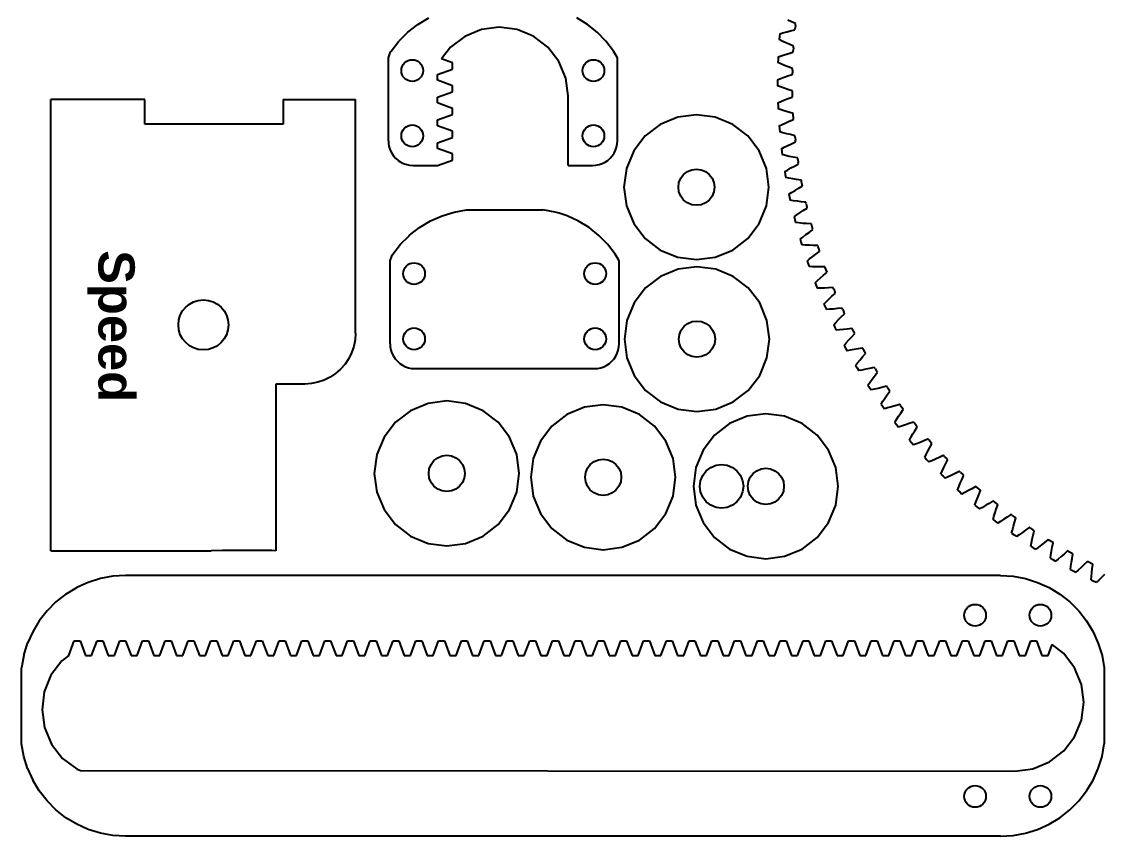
# Model space of a CAD drawing. Header units: millimetres. Extents: x 5 to 262, y 3 to 260.
# Drawn here: x 5.7 to 155, y 2.6 to 115 of the extents above; entities that cross this region are included whole.
import ezdxf

# ---------------------------------------------------------------- set-up
doc = ezdxf.new("R2010")
doc.units = ezdxf.units.MM
doc.linetypes.add('DOTX2', pattern=[12.7, 0.1, -12.6])
doc.layers.get('0').update_dxf_attribs({"lineweight": 25, "true_color": 0xffffff})
doc.layers.add('Engraved', color=3, linetype='Continuous', lineweight=25, true_color=0x00ff00)
doc.layers.add('Interior', color=1, linetype='Continuous', lineweight=25, true_color=0xff0000)
doc.styles.add('textstyle3', font='')
doc.styles.get('textstyle3').set_extended_font_data('Arial', bold=True)

msp = doc.modelspace()

# ---------------------------------------------------------------- linework, layer by layer
for p, q in [((60.32, 114.64), (61.82, 115.54)), ((83.7, 114.62), (82.23, 115.52)), ((111.84, 115), (111.37, 115.24)), ((112.41, 114.74), (111.84, 115)), ((58.94, 113.56), (57.7, 112.33)), ((58.94, 113.56), (60.32, 114.64)), ((69.09, 113.93), (66.8, 112.98)), ((71.55, 114.26), (69.09, 113.93)), ((74.01, 113.93), (71.55, 114.26)), ((75.89, 113.15), (74.01, 113.93)), ((85.05, 113.55), (83.7, 114.62)), ((86.25, 112.32), (85.05, 113.55)), ((110.66, 113.48), (111.2, 113.63)), ((111.2, 113.63), (111.71, 113.76)), ((111.71, 113.76), (112.3, 113.89)), ((112.3, 113.89), (112.34, 113.91)), ((112.34, 113.91), (112.37, 114.12)), ((112.41, 114.51), (112.37, 114.12)), ((112.43, 114.71), (112.41, 114.74)), ((112.41, 114.51), (112.43, 114.71)), ((56.62, 110.96), (57.7, 112.33)), ((66.8, 112.98), (64.84, 111.48)), ((76.3, 112.98), (75.89, 113.15)), ((78.27, 111.48), (76.3, 112.98)), ((87.3, 110.95), (86.25, 112.32)), ((110.2, 112.95), (110.16, 112.54)), ((110.57, 112.34), (110.16, 112.54)), ((110.23, 113.35), (110.2, 112.95)), ((110.23, 113.35), (110.66, 113.48)), ((111.07, 112.11), (110.57, 112.34)), ((111.55, 111.89), (111.07, 112.11)), ((56.25, 110.02), (56.55, 110.84)), ((56.55, 110.84), (56.62, 110.96)), ((64.84, 111.48), (63.6, 109.87)), ((79.78, 109.51), (78.27, 111.48)), ((87.85, 110.02), (87.3, 110.95)), ((110.97, 110.49), (111.47, 110.64)), ((111.47, 110.64), (112.06, 110.8)), ((112.14, 111.65), (111.55, 111.89)), ((112.06, 110.8), (112.1, 110.82)), ((112.1, 110.82), (112.11, 111.04)), ((112.14, 111.42), (112.11, 111.04)), ((112.15, 111.63), (112.14, 111.65)), ((112.14, 111.42), (112.15, 111.63)), ((56.25, 98.87), (56.25, 110.02)), ((65.1, 109.32), (63.6, 109.87)), ((65.1, 108.48), (65.1, 109.32)), ((80.73, 107.22), (79.78, 109.51)), ((87.85, 98.59), (87.85, 110.02)), ((110, 109.77), (109.98, 109.36)), ((110.39, 109.18), (109.98, 109.36)), ((110.02, 110.18), (110, 109.77)), ((110.02, 110.18), (110.44, 110.32)), ((110.9, 108.97), (110.39, 109.18)), ((110.44, 110.32), (110.97, 110.49)), ((63.05, 107.73), (65.1, 108.48)), ((63.05, 106.93), (63.05, 107.73)), ((111.4, 108.78), (110.9, 108.97)), ((111.37, 107.52), (111.95, 107.71)), ((111.99, 108.55), (111.4, 108.78)), ((111.95, 107.71), (111.98, 107.73)), ((111.98, 107.73), (111.99, 107.94)), ((112.01, 108.53), (111.99, 108.55)), ((112, 108.33), (111.99, 107.94)), ((112, 108.33), (112.01, 108.53)), ((65.1, 106.18), (63.05, 106.93)), ((65.1, 105.34), (65.1, 106.18)), ((81.05, 104.76), (80.73, 107.22)), ((109.93, 107), (110.35, 107.16)), ((109.93, 107), (109.93, 106.59)), ((109.93, 106.59), (109.93, 106.18)), ((110.35, 106.02), (109.93, 106.18)), ((110.35, 107.16), (110.87, 107.35)), ((110.87, 107.35), (111.37, 107.52)), ((63.05, 104.59), (65.1, 105.34)), ((63.05, 103.79), (63.05, 104.59)), ((81.04, 95.17), (81.05, 104.76)), ((110.87, 105.82), (110.35, 106.02)), ((111.37, 105.65), (110.87, 105.82)), ((111.97, 105.46), (111.37, 105.65)), ((111.4, 104.4), (111.97, 104.61)), ((111.99, 105.44), (111.97, 105.46)), ((111.97, 104.61), (112, 104.63)), ((111.99, 105.23), (111.99, 105.44)), ((112, 104.84), (111.99, 105.23)), ((112, 104.63), (112, 104.84)), ((22.66, 104.25), (9.71, 104.25)), ((9.71, 42.01), (9.71, 104.25)), ((22.66, 100.89), (22.66, 104.25)), ((41.76, 104.25), (41.76, 100.89)), ((41.76, 104.25), (51.71, 104.25)), ((51.71, 72.01), (51.71, 104.25)), ((63.28, 103.7), (63.05, 103.79)), ((65.1, 103.04), (63.28, 103.7)), ((109.98, 103.81), (110.39, 103.99)), ((109.98, 103.81), (110, 103.4)), ((110, 103.4), (110.02, 102.99)), ((110.39, 103.99), (110.9, 104.21)), ((110.9, 104.21), (111.4, 104.4)), ((63.05, 101.45), (65.1, 102.2)), ((65.1, 102.2), (65.1, 103.04)), ((96.16, 101.82), (93.75, 100.83)), ((98.75, 102.17), (96.16, 101.82)), ((101.34, 101.82), (98.75, 102.17)), ((103.75, 100.83), (101.34, 101.82)), ((110.44, 102.85), (110.02, 102.99)), ((110.97, 102.68), (110.44, 102.85)), ((111.47, 102.53), (110.97, 102.68)), ((112.08, 102.36), (111.47, 102.53)), ((112.1, 102.34), (112.08, 102.36)), ((112.11, 102.14), (112.1, 102.34)), ((112.14, 101.75), (112.11, 102.14)), ((112.15, 101.53), (112.14, 101.75)), ((41.76, 100.89), (22.66, 100.89)), ((63.05, 100.64), (63.05, 101.45)), ((65.1, 99.9), (63.05, 100.64)), ((93.75, 100.83), (91.68, 99.24)), ((105.82, 99.24), (103.75, 100.83)), ((110.16, 100.63), (110.57, 100.83)), ((110.16, 100.63), (110.2, 100.23)), ((110.2, 100.23), (110.23, 99.82)), ((110.57, 100.83), (111.07, 101.07)), ((111.07, 101.07), (111.55, 101.28)), ((111.55, 101.28), (112.12, 101.51)), ((112.12, 101.51), (112.15, 101.53)), ((56.25, 98.59), (56.25, 98.87)), ((56.25, 98.59), (56.28, 98.14)), ((63.05, 98.31), (65.1, 99.05)), ((65.1, 99.05), (65.1, 99.9)), ((87.82, 98.14), (87.85, 98.59)), ((91.68, 99.24), (90.09, 97.17)), ((107.41, 97.17), (105.82, 99.24)), ((110.66, 99.69), (110.23, 99.82)), ((111.2, 99.55), (110.66, 99.69)), ((111.71, 99.42), (111.2, 99.55)), ((112.33, 99.27), (111.71, 99.42)), ((112.34, 99.25), (112.33, 99.27)), ((112.37, 99.05), (112.34, 99.25)), ((112.37, 99.05), (112.41, 98.66)), ((112.43, 98.45), (112.41, 98.66)), ((56.28, 98.14), (56.37, 97.7)), ((56.37, 97.7), (56.51, 97.28)), ((56.51, 97.28), (56.71, 96.88)), ((63.05, 97.5), (63.05, 98.31)), ((65.1, 96.76), (63.05, 97.5)), ((87.39, 96.88), (87.59, 97.28)), ((87.59, 97.28), (87.73, 97.7)), ((87.73, 97.7), (87.82, 98.14)), ((90.09, 97.17), (89.09, 94.75)), ((108.41, 94.75), (107.41, 97.17)), ((110.48, 97.47), (110.87, 97.68)), ((110.48, 97.47), (110.53, 97.06)), ((110.87, 97.68), (111.37, 97.94)), ((111.37, 97.94), (111.84, 98.17)), ((111.84, 98.17), (112.39, 98.42)), ((112.39, 98.42), (112.43, 98.45)), ((56.71, 96.88), (56.96, 96.5)), ((56.96, 96.5), (57.25, 96.17)), ((57.25, 96.17), (57.59, 95.87)), ((57.59, 95.87), (57.96, 95.63)), ((57.96, 95.63), (58.36, 95.43)), ((63.05, 95.17), (65.1, 95.91)), ((65.1, 95.91), (65.1, 96.76)), ((85.74, 95.43), (86.14, 95.63)), ((86.14, 95.63), (86.51, 95.87)), ((86.51, 95.87), (86.85, 96.17)), ((86.85, 96.17), (87.14, 96.5)), ((87.14, 96.5), (87.39, 96.88)), ((110.53, 97.06), (110.58, 96.66)), ((111.02, 96.55), (110.58, 96.66)), ((111.56, 96.42), (111.02, 96.55)), ((112.07, 96.31), (111.56, 96.42)), ((112.7, 96.2), (112.07, 96.31)), ((112.72, 96.18), (112.7, 96.2)), ((112.75, 95.97), (112.72, 96.18)), ((112.75, 95.97), (112.8, 95.59)), ((112.83, 95.38), (112.8, 95.59)), ((58.36, 95.43), (58.78, 95.28)), ((58.78, 95.28), (59.22, 95.2)), ((59.22, 95.2), (59.67, 95.17)), ((59.67, 95.17), (63.05, 95.17)), ((81.04, 95.17), (84.43, 95.17)), ((84.43, 95.17), (84.88, 95.2)), ((84.88, 95.2), (85.32, 95.28)), ((85.32, 95.28), (85.74, 95.43)), ((89.09, 94.75), (88.75, 92.17)), ((108.75, 92.17), (108.41, 94.75)), ((110.93, 94.32), (111.31, 94.54)), ((110.93, 94.32), (110.99, 93.91)), ((111.31, 94.54), (111.79, 94.82)), ((111.79, 94.82), (112.26, 95.07)), ((112.26, 95.07), (112.8, 95.35)), ((112.8, 95.35), (112.83, 95.38)), ((110.99, 93.91), (111.06, 93.51)), ((111.5, 93.42), (111.06, 93.51)), ((112.05, 93.32), (111.5, 93.42)), ((112.57, 93.23), (112.05, 93.32)), ((113.2, 93.14), (112.57, 93.23)), ((113.22, 93.12), (113.2, 93.14)), ((113.25, 92.92), (113.22, 93.12)), ((113.33, 92.54), (113.25, 92.92)), ((88.75, 92.17), (89.09, 89.58)), ((108.41, 89.58), (108.75, 92.17)), ((111.51, 91.19), (111.88, 91.43)), ((111.51, 91.19), (111.59, 90.79)), ((111.88, 91.43), (112.35, 91.73)), ((112.35, 91.73), (112.8, 92)), ((112.8, 92), (113.33, 92.3)), ((113.36, 92.33), (113.33, 92.54)), ((113.33, 92.3), (113.36, 92.33)), ((111.59, 90.79), (111.68, 90.38)), ((112.12, 90.31), (111.68, 90.38)), ((112.67, 90.23), (112.12, 90.31)), ((113.19, 90.17), (112.67, 90.23)), ((113.82, 90.1), (113.19, 90.17)), ((113.84, 90.09), (113.82, 90.1)), ((113.89, 89.89), (113.84, 90.09)), ((113.89, 89.89), (113.98, 89.51)), ((62.05, 87.51), (63.65, 88.23)), ((63.65, 88.23), (65.32, 88.74)), ((65.32, 88.74), (67.04, 89.05)), ((67.04, 89.05), (77.54, 89.05)), ((79.26, 88.74), (77.54, 89.05)), ((79.79, 88.57), (79.26, 88.74)), ((80.91, 88.22), (79.79, 88.57)), ((82.47, 87.5), (80.91, 88.22)), ((89.09, 89.58), (90.09, 87.17)), ((107.41, 87.17), (108.41, 89.58)), ((112.22, 88.08), (112.58, 88.34)), ((112.58, 88.34), (113.04, 88.66)), ((113.04, 88.66), (113.48, 88.95)), ((113.48, 88.95), (114, 89.27)), ((114.02, 89.3), (113.98, 89.51)), ((114, 89.27), (114.02, 89.3)), ((60.55, 86.62), (62.05, 87.51)), ((83.94, 86.6), (82.47, 87.5)), ((90.09, 87.17), (91.68, 85.09)), ((105.82, 85.09), (107.41, 87.17)), ((112.22, 88.08), (112.32, 87.69)), ((112.32, 87.69), (112.42, 87.29)), ((112.86, 87.24), (112.42, 87.29)), ((113.42, 87.18), (112.86, 87.24)), ((113.94, 87.14), (113.42, 87.18)), ((114.58, 87.1), (113.94, 87.14)), ((114.6, 87.08), (114.58, 87.1)), ((114.65, 86.89), (114.6, 87.08)), ((114.76, 86.51), (114.65, 86.89)), ((57.94, 84.31), (59.11, 85.47)), ((59.11, 85.47), (59.18, 85.54)), ((59.18, 85.54), (60.55, 86.62)), ((85.28, 85.52), (83.94, 86.6)), ((86.49, 84.29), (85.28, 85.52)), ((113.06, 85.01), (113.41, 85.29)), ((113.41, 85.29), (113.85, 85.62)), ((113.85, 85.62), (114.28, 85.93)), ((114.28, 85.93), (114.78, 86.28)), ((114.81, 86.31), (114.76, 86.51)), ((114.78, 86.28), (114.81, 86.31)), ((56.86, 82.94), (57.94, 84.31)), ((87.54, 82.93), (86.49, 84.29)), ((91.68, 85.09), (93.75, 83.5)), ((103.75, 83.5), (105.82, 85.09)), ((113.06, 85.01), (113.17, 84.62)), ((113.17, 84.62), (113.29, 84.23)), ((113.74, 84.19), (113.29, 84.23)), ((114.29, 84.16), (113.74, 84.19)), ((114.82, 84.14), (114.29, 84.16)), ((115.46, 84.13), (114.82, 84.14)), ((115.48, 84.11), (115.46, 84.13)), ((115.54, 83.92), (115.48, 84.11)), ((115.66, 83.55), (115.54, 83.92)), ((56.49, 82), (56.78, 82.81)), ((56.78, 82.81), (56.86, 82.94)), ((88.09, 82), (87.54, 82.93)), ((93.75, 83.5), (96.16, 82.51)), ((96.16, 82.51), (98.75, 82.17)), ((98.75, 82.17), (101.34, 82.51)), ((101.34, 82.51), (103.75, 83.5)), ((114.02, 81.98), (114.36, 82.27)), ((114.36, 82.27), (114.79, 82.62)), ((114.79, 82.62), (115.21, 82.95)), ((115.21, 82.95), (115.7, 83.31)), ((115.72, 83.34), (115.66, 83.55)), ((115.7, 83.31), (115.72, 83.34)), ((56.49, 70.84), (56.49, 82)), ((88.09, 70.56), (88.09, 82)), ((96.22, 80.86), (93.81, 79.86)), ((98.81, 81.2), (96.22, 80.86)), ((101.4, 80.86), (98.81, 81.2)), ((103.81, 79.86), (101.4, 80.86)), ((114.02, 81.98), (114.16, 81.59)), ((114.16, 81.59), (114.29, 81.21)), ((114.74, 81.19), (114.29, 81.21)), ((115.3, 81.18), (114.74, 81.19)), ((115.82, 81.18), (115.3, 81.18)), ((116.46, 81.2), (115.82, 81.18)), ((116.76, 80.43), (116.46, 81.2)), ((93.81, 79.86), (91.74, 78.28)), ((105.88, 78.28), (103.81, 79.86)), ((115.12, 78.99), (115.45, 79.29)), ((115.45, 79.29), (115.86, 79.66)), ((115.86, 79.66), (116.26, 80.01)), ((116.26, 80.01), (116.73, 80.39)), ((116.73, 80.39), (116.76, 80.43)), ((91.74, 78.28), (90.15, 76.2)), ((107.47, 76.2), (105.88, 78.28)), ((115.12, 78.99), (115.27, 78.61)), ((115.27, 78.61), (115.42, 78.23)), ((115.87, 78.23), (115.42, 78.23)), ((116.42, 78.25), (115.87, 78.23)), ((116.95, 78.27), (116.42, 78.25)), ((117.58, 78.31), (116.95, 78.27)), ((117.61, 78.3), (117.58, 78.31)), ((117.68, 78.11), (117.61, 78.3)), ((117.68, 78.11), (117.83, 77.75)), ((117.91, 77.55), (117.83, 77.75)), ((90.15, 76.2), (89.15, 73.79)), ((108.47, 73.79), (107.47, 76.2)), ((116.34, 76.05), (116.65, 76.37)), ((116.65, 76.37), (117.05, 76.75)), ((117.05, 76.75), (117.44, 77.11)), ((117.44, 77.11), (117.89, 77.52)), ((117.89, 77.52), (117.91, 77.55)), ((116.34, 76.05), (116.5, 75.67)), ((116.5, 75.67), (116.67, 75.3)), ((117.11, 75.32), (116.67, 75.3)), ((117.67, 75.36), (117.11, 75.32)), ((118.19, 75.41), (117.67, 75.36)), ((118.83, 75.47), (118.19, 75.41)), ((118.73, 74.27), (119.17, 74.7)), ((118.85, 75.46), (118.83, 75.47)), ((118.94, 75.27), (118.85, 75.46)), ((118.94, 75.27), (119.1, 74.93)), ((119.19, 74.73), (119.1, 74.93)), ((119.17, 74.7), (119.19, 74.73)), ((89.15, 73.79), (88.81, 71.2)), ((108.81, 71.2), (108.47, 73.79)), ((117.68, 73.16), (117.98, 73.49)), ((117.98, 73.49), (118.36, 73.9)), ((118.36, 73.9), (118.73, 74.27)), ((51.71, 72.01), (51.65, 71.1)), ((117.68, 73.16), (117.86, 72.79)), ((117.86, 72.79), (118.04, 72.43)), ((118.48, 72.47), (118.04, 72.43)), ((119.04, 72.53), (118.48, 72.47)), ((119.56, 72.6), (119.04, 72.53)), ((120.19, 72.69), (119.56, 72.6)), ((120.14, 71.48), (120.56, 71.93)), ((120.21, 72.68), (120.19, 72.69)), ((120.31, 72.5), (120.21, 72.68)), ((120.49, 72.15), (120.31, 72.5)), ((120.58, 71.96), (120.49, 72.15)), ((120.56, 71.93), (120.58, 71.96)), ((51.48, 70.2), (51.18, 69.33)), ((51.65, 71.1), (51.48, 70.2)), ((56.49, 70.56), (56.49, 70.84)), ((56.49, 70.56), (56.52, 70.12)), ((88.06, 70.12), (88.09, 70.56)), ((88.81, 71.2), (89.15, 68.62)), ((108.47, 68.62), (108.81, 71.2)), ((119.13, 70.33), (119.42, 70.67)), ((119.13, 70.33), (119.33, 69.97)), ((119.42, 70.67), (119.79, 71.09)), ((119.79, 71.09), (120.14, 71.48)), ((51.18, 69.33), (50.78, 68.51)), ((56.52, 70.12), (56.6, 69.68)), ((56.6, 69.68), (56.75, 69.25)), ((56.75, 69.25), (56.95, 68.85)), ((56.95, 68.85), (57.19, 68.48)), ((87.38, 68.48), (87.63, 68.85)), ((87.63, 68.85), (87.83, 69.25)), ((87.83, 69.25), (87.97, 69.68)), ((87.97, 69.68), (88.06, 70.12)), ((119.33, 69.97), (119.53, 69.61)), ((119.97, 69.67), (119.53, 69.61)), ((120.52, 69.76), (119.97, 69.67)), ((121.04, 69.85), (120.52, 69.76)), ((121.66, 69.97), (121.04, 69.85)), ((121.33, 68.36), (121.67, 68.76)), ((121.69, 69.96), (121.66, 69.97)), ((121.67, 68.76), (122.07, 69.22)), ((121.79, 69.78), (121.69, 69.96)), ((121.98, 69.44), (121.79, 69.78)), ((122.09, 69.26), (121.98, 69.44)), ((122.07, 69.22), (122.09, 69.26)), ((50.27, 67.75), (49.66, 67.06)), ((50.78, 68.51), (50.27, 67.75)), ((57.19, 68.48), (57.49, 68.15)), ((57.49, 68.15), (57.83, 67.85)), ((57.83, 67.85), (58.2, 67.6)), ((58.2, 67.6), (58.6, 67.4)), ((58.6, 67.4), (59.02, 67.26)), ((59.02, 67.26), (59.46, 67.17)), ((85.11, 67.17), (85.55, 67.26)), ((85.55, 67.26), (85.98, 67.4)), ((85.98, 67.4), (86.38, 67.6)), ((86.38, 67.6), (86.75, 67.85)), ((86.75, 67.85), (87.08, 68.15)), ((87.08, 68.15), (87.38, 68.48)), ((89.15, 68.62), (90.15, 66.2)), ((107.47, 66.2), (108.47, 68.62)), ((120.71, 67.57), (120.98, 67.92)), ((120.71, 67.57), (120.92, 67.22)), ((120.92, 67.22), (121.14, 66.87)), ((120.98, 67.92), (121.33, 68.36)), ((123.25, 67.31), (122.64, 67.16)), ((123.28, 67.3), (123.25, 67.31)), ((123.39, 67.13), (123.28, 67.3)), ((48.21, 65.95), (47.39, 65.55)), ((48.98, 66.46), (48.21, 65.95)), ((49.66, 67.06), (48.98, 66.46)), ((59.46, 67.17), (59.91, 67.14)), ((59.91, 67.14), (84.67, 67.14)), ((84.67, 67.14), (85.11, 67.17)), ((90.15, 66.2), (91.74, 64.13)), ((105.88, 64.13), (107.47, 66.2)), ((121.58, 66.94), (121.14, 66.87)), ((122.12, 67.05), (121.58, 66.94)), ((122.64, 67.16), (122.12, 67.05)), ((122.99, 65.68), (123.31, 66.1)), ((123.31, 66.1), (123.69, 66.58)), ((123.39, 67.13), (123.6, 66.8)), ((123.71, 66.62), (123.6, 66.8)), ((123.69, 66.58), (123.71, 66.62)), ((44.71, 65.01), (40.71, 65.01)), ((40.71, 65.01), (40.71, 51.04)), ((45.63, 65.07), (44.71, 65.01)), ((46.53, 65.25), (45.63, 65.07)), ((47.39, 65.55), (46.53, 65.25)), ((122.4, 64.87), (122.66, 65.24)), ((122.4, 64.87), (122.63, 64.53)), ((122.63, 64.53), (122.86, 64.19)), ((122.66, 65.24), (122.99, 65.68)), ((123.29, 64.28), (122.86, 64.19)), ((123.83, 64.41), (123.29, 64.28)), ((124.34, 64.55), (123.83, 64.41)), ((124.95, 64.72), (124.34, 64.55)), ((124.98, 64.71), (124.95, 64.72)), ((125.1, 64.54), (124.98, 64.71)), ((125.1, 64.54), (125.32, 64.22)), ((125.44, 64.04), (125.32, 64.22)), ((91.74, 64.13), (93.81, 62.54)), ((103.81, 62.54), (105.88, 64.13)), ((124.45, 62.62), (124.76, 63.08)), ((124.76, 63.08), (125.06, 63.52)), ((125.06, 63.52), (125.42, 64.01)), ((125.42, 64.01), (125.44, 64.04)), ((59.31, 61.33), (57.24, 59.74)), ((61.72, 62.33), (59.31, 61.33)), ((64.31, 62.67), (61.72, 62.33)), ((66.9, 62.33), (64.31, 62.67)), ((69.31, 61.33), (66.9, 62.33)), ((71.38, 59.74), (69.31, 61.33)), ((83.29, 61.8), (80.88, 60.8)), ((85.88, 62.14), (83.29, 61.8)), ((88.47, 61.8), (85.88, 62.14)), ((90.88, 60.8), (88.47, 61.8)), ((93.81, 62.54), (96.22, 61.54)), ((96.22, 61.54), (98.81, 61.2)), ((98.81, 61.2), (101.4, 61.54)), ((101.4, 61.54), (103.81, 62.54)), ((124.21, 62.25), (124.45, 62.62)), ((124.21, 62.25), (124.45, 61.91)), ((124.45, 61.91), (124.69, 61.58)), ((125.12, 61.7), (124.69, 61.58)), ((125.65, 61.85), (125.12, 61.7)), ((126.16, 62), (125.65, 61.85)), ((126.76, 62.2), (126.16, 62)), ((126.79, 62.19), (126.76, 62.2)), ((126.91, 62.03), (126.79, 62.19)), ((126.91, 62.03), (127.14, 61.72)), ((126.92, 61), (127.26, 61.51)), ((127.27, 61.55), (127.14, 61.72)), ((127.26, 61.51), (127.27, 61.55)), ((80.88, 60.8), (78.81, 59.21)), ((92.95, 59.21), (90.88, 60.8)), ((105.73, 60.55), (103.32, 59.55)), ((108.32, 60.89), (105.73, 60.55)), ((110.91, 60.55), (108.32, 60.89)), ((113.32, 59.55), (110.91, 60.55)), ((126.12, 59.7), (126.34, 60.09)), ((126.34, 60.09), (126.63, 60.56)), ((126.63, 60.56), (126.92, 61)), ((128.67, 59.76), (128.08, 59.54)), ((128.7, 59.76), (128.67, 59.76)), ((128.83, 59.6), (128.7, 59.76)), ((57.24, 59.74), (55.65, 57.67)), ((72.97, 57.67), (71.38, 59.74)), ((78.81, 59.21), (77.22, 57.14)), ((94.54, 57.14), (92.95, 59.21)), ((103.32, 59.55), (101.25, 57.96)), ((115.39, 57.96), (113.32, 59.55)), ((126.12, 59.7), (126.37, 59.38)), ((126.37, 59.38), (126.62, 59.06)), ((127.05, 59.19), (126.62, 59.06)), ((127.58, 59.37), (127.05, 59.19)), ((128.08, 59.54), (127.58, 59.37)), ((128.61, 58.12), (128.88, 58.57)), ((129.07, 59.3), (128.83, 59.6)), ((128.88, 58.57), (129.2, 59.09)), ((129.21, 59.13), (129.07, 59.3)), ((129.2, 59.09), (129.21, 59.13)), ((55.65, 57.67), (54.65, 55.26)), ((73.97, 55.26), (72.97, 57.67)), ((77.22, 57.14), (76.22, 54.72)), ((95.54, 54.72), (94.54, 57.14)), ((101.25, 57.96), (99.66, 55.89)), ((116.98, 55.89), (115.39, 57.96)), ((128.13, 57.24), (128.34, 57.63)), ((128.13, 57.24), (128.4, 56.93)), ((128.34, 57.63), (128.61, 58.12)), ((128.4, 56.93), (128.67, 56.62)), ((129.09, 56.77), (128.67, 56.62)), ((129.61, 56.96), (129.09, 56.77)), ((130.1, 57.16), (129.61, 56.96)), ((130.68, 57.41), (130.1, 57.16)), ((130.71, 57.4), (130.68, 57.41)), ((130.85, 57.25), (130.71, 57.4)), ((131.1, 56.96), (130.85, 57.25)), ((130.94, 56.23), (131.24, 56.76)), ((131.25, 56.8), (131.1, 56.96)), ((131.24, 56.76), (131.25, 56.8)), ((99.66, 55.89), (98.66, 53.48)), ((117.98, 53.48), (116.98, 55.89)), ((130.25, 54.86), (130.44, 55.26)), ((130.44, 55.26), (130.69, 55.76)), ((130.69, 55.76), (130.94, 56.23)), ((54.65, 55.26), (54.31, 52.67)), ((74.31, 52.67), (73.97, 55.26)), ((76.22, 54.72), (75.88, 52.14)), ((95.88, 52.14), (95.54, 54.72)), ((130.25, 54.86), (130.53, 54.56)), ((130.53, 54.56), (130.81, 54.26)), ((131.22, 54.43), (130.81, 54.26)), ((131.74, 54.65), (131.22, 54.43)), ((132.22, 54.86), (131.74, 54.65)), ((132.79, 55.14), (132.22, 54.86)), ((132.82, 55.13), (132.79, 55.14)), ((132.96, 54.98), (132.82, 55.13)), ((132.87, 53.49), (133.1, 53.97)), ((132.96, 54.98), (133.23, 54.71)), ((133.1, 53.97), (133.37, 54.51)), ((133.38, 54.55), (133.23, 54.71)), ((133.37, 54.51), (133.38, 54.55)), ((54.31, 52.67), (54.65, 50.08)), ((73.97, 50.08), (74.31, 52.67)), ((98.66, 53.48), (98.32, 50.89)), ((118.32, 50.89), (117.98, 53.48)), ((132.46, 52.57), (132.64, 52.98)), ((132.46, 52.57), (132.76, 52.29)), ((132.64, 52.98), (132.87, 53.49)), ((132.76, 52.29), (133.05, 52)), ((133.96, 52.42), (133.46, 52.19)), ((134.43, 52.66), (133.96, 52.42)), ((134.99, 52.95), (134.43, 52.66)), ((135.02, 52.95), (134.99, 52.95)), ((135.17, 52.81), (135.02, 52.95)), ((135.17, 52.81), (135.45, 52.55)), ((135.34, 51.8), (135.6, 52.36)), ((135.6, 52.4), (135.45, 52.55)), ((135.6, 52.36), (135.6, 52.4)), ((40.71, 51.04), (40.71, 42.01)), ((75.88, 52.14), (76.22, 49.55)), ((95.54, 49.55), (95.88, 52.14)), ((98.32, 50.89), (98.66, 48.3)), ((117.98, 48.3), (118.32, 50.89)), ((133.46, 52.19), (133.05, 52)), ((134.77, 50.38), (134.93, 50.8)), ((134.93, 50.8), (135.14, 51.32)), ((135.14, 51.32), (135.34, 51.8)), ((137.28, 50.87), (136.73, 50.55)), ((137.31, 50.87), (137.28, 50.87)), ((137.46, 50.73), (137.31, 50.87)), ((54.65, 50.08), (55.65, 47.67)), ((72.97, 47.67), (73.97, 50.08)), ((76.22, 49.55), (77.22, 47.14)), ((94.54, 47.14), (95.54, 49.55)), ((134.77, 50.38), (135.08, 50.11)), ((135.08, 50.11), (135.38, 49.83)), ((135.78, 50.04), (135.38, 49.83)), ((136.27, 50.3), (135.78, 50.04)), ((136.73, 50.55), (136.27, 50.3)), ((137.76, 50.48), (137.46, 50.73)), ((137.5, 49.24), (137.68, 49.73)), ((137.68, 49.73), (137.91, 50.3)), ((137.92, 50.34), (137.76, 50.48)), ((137.91, 50.3), (137.92, 50.34)), ((98.66, 48.3), (99.66, 45.89)), ((116.98, 45.89), (117.98, 48.3)), ((137.17, 48.29), (137.31, 48.71)), ((137.17, 48.29), (137.49, 48.03)), ((137.31, 48.71), (137.5, 49.24)), ((137.49, 48.03), (137.8, 47.77)), ((138.19, 47.99), (137.8, 47.77)), ((138.67, 48.27), (138.19, 47.99)), ((139.12, 48.54), (138.67, 48.27)), ((139.66, 48.88), (139.12, 48.54)), ((139.69, 48.88), (139.66, 48.88)), ((139.85, 48.75), (139.69, 48.88)), ((140.15, 48.51), (139.85, 48.75)), ((140.11, 47.76), (140.31, 48.34)), ((140.31, 48.38), (140.15, 48.51)), ((140.31, 48.34), (140.31, 48.38)), ((55.65, 47.67), (57.24, 45.6)), ((71.38, 45.6), (72.97, 47.67)), ((77.22, 47.14), (78.81, 45.07)), ((92.95, 45.07), (94.54, 47.14)), ((139.66, 46.3), (139.78, 46.73)), ((139.78, 46.73), (139.94, 47.26)), ((139.94, 47.26), (140.11, 47.76)), ((141.16, 46.34), (140.69, 46.04)), ((141.59, 46.63), (141.16, 46.34)), ((142.11, 46.99), (141.59, 46.63)), ((142.14, 46.99), (142.11, 46.99)), ((142.31, 46.87), (142.14, 46.99)), ((142.31, 46.87), (142.62, 46.65)), ((142.61, 45.89), (142.79, 46.48)), ((142.79, 46.52), (142.62, 46.65)), ((142.79, 46.48), (142.79, 46.52)), ((57.24, 45.6), (59.31, 44.01)), ((69.31, 44.01), (71.38, 45.6)), ((78.81, 45.07), (80.88, 43.48)), ((90.88, 43.48), (92.95, 45.07)), ((99.66, 45.89), (101.25, 43.82)), ((115.39, 43.82), (116.98, 45.89)), ((139.66, 46.3), (139.98, 46.05)), ((139.98, 46.05), (140.31, 45.8)), ((140.69, 46.04), (140.31, 45.8)), ((142.22, 44.41), (142.33, 44.85)), ((142.33, 44.85), (142.47, 45.39)), ((142.47, 45.39), (142.61, 45.89)), ((144.14, 44.83), (143.72, 44.52)), ((144.65, 45.21), (144.14, 44.83)), ((144.68, 45.21), (144.65, 45.21)), ((144.85, 45.1), (144.68, 45.21)), ((144.85, 45.1), (145.17, 44.88)), ((145.35, 44.76), (145.17, 44.88)), ((59.31, 44.01), (61.72, 43.01)), ((66.9, 43.01), (69.31, 44.01)), ((80.88, 43.48), (83.29, 42.48)), ((88.47, 42.48), (90.88, 43.48)), ((101.25, 43.82), (103.32, 42.23)), ((113.32, 42.23), (115.39, 43.82)), ((142.22, 44.41), (142.56, 44.18)), ((142.56, 44.18), (142.89, 43.95)), ((143.26, 44.2), (142.89, 43.95)), ((143.72, 44.52), (143.26, 44.2)), ((144.95, 43.08), (145.07, 43.62)), ((145.07, 43.62), (145.19, 44.13)), ((145.19, 44.13), (145.35, 44.72)), ((145.35, 44.72), (145.35, 44.76)), ((147.26, 43.54), (146.77, 43.13)), ((147.28, 43.54), (147.26, 43.54)), ((147.46, 43.43), (147.28, 43.54)), ((147.79, 43.23), (147.46, 43.43)), ((9.71, 42.01), (31.81, 42.01)), ((31.81, 42.01), (27.35, 41.94)), ((33.35, 42.04), (31.81, 42.01)), ((40.18, 42.04), (33.35, 42.04)), ((40.71, 42.01), (40.18, 42.04)), ((61.72, 43.01), (64.31, 42.67)), ((64.31, 42.67), (66.9, 43.01)), ((83.29, 42.48), (85.88, 42.14)), ((85.88, 42.14), (88.47, 42.48)), ((103.32, 42.23), (105.73, 41.23)), ((110.91, 41.23), (113.32, 42.23)), ((144.86, 42.64), (144.95, 43.08)), ((144.86, 42.64), (145.21, 42.42)), ((145.21, 42.42), (145.55, 42.2)), ((145.91, 42.46), (145.55, 42.2)), ((146.36, 42.8), (145.91, 42.46)), ((146.77, 43.13), (146.36, 42.8)), ((147.64, 41.42), (147.74, 41.96)), ((147.74, 41.96), (147.84, 42.48)), ((147.97, 43.12), (147.79, 43.23)), ((147.84, 42.48), (147.97, 43.08)), ((147.97, 43.08), (147.97, 43.12)), ((149.93, 41.97), (149.46, 41.55)), ((149.96, 41.98), (149.93, 41.97)), ((150.14, 41.88), (149.96, 41.98)), ((150.14, 41.88), (150.47, 41.69)), ((105.73, 41.23), (108.32, 40.89)), ((108.32, 40.89), (110.91, 41.23)), ((147.58, 40.97), (147.64, 41.42)), ((147.58, 40.97), (147.93, 40.77)), ((147.93, 40.77), (148.29, 40.56)), ((148.63, 40.84), (148.29, 40.56)), ((149.06, 41.2), (148.63, 40.84)), ((149.46, 41.55), (149.06, 41.2)), ((150.41, 39.87), (150.48, 40.42)), ((150.66, 41.58), (150.47, 41.69)), ((150.48, 40.42), (150.56, 40.94)), ((150.56, 40.94), (150.66, 41.54)), ((150.66, 41.54), (150.66, 41.58)), ((152.67, 40.52), (152.21, 40.08)), ((152.69, 40.53), (152.67, 40.52)), ((152.88, 40.43), (152.69, 40.53)), ((153.22, 40.26), (152.88, 40.43)), ((150.36, 39.43), (150.41, 39.87)), ((150.36, 39.43), (150.72, 39.23)), ((150.72, 39.23), (151.08, 39.05)), ((151.42, 39.34), (151.08, 39.05)), ((151.83, 39.71), (151.42, 39.34)), ((152.21, 40.08), (151.83, 39.71)), ((153.41, 40.16), (153.22, 40.26)), ((153.23, 38.44), (153.28, 39)), ((153.28, 39), (153.34, 39.52)), ((153.34, 39.52), (153.42, 40.12)), ((153.42, 40.12), (153.41, 40.16)), ((14.86, 37.64), (13.27, 36.92)), ((16.53, 38.16), (14.86, 37.64)), ((18.24, 38.48), (16.53, 38.16)), ((19.99, 38.59), (18.24, 38.48)), ((140.68, 38.59), (19.99, 38.59)), ((140.68, 38.59), (142.42, 38.48)), ((142.42, 38.48), (144.14, 38.16)), ((144.14, 38.16), (145.81, 37.64)), ((145.81, 37.64), (147.4, 36.92)), ((153.2, 37.99), (153.23, 38.44)), ((153.2, 37.99), (153.57, 37.82)), ((153.57, 37.82), (153.94, 37.65)), ((154.27, 37.95), (153.94, 37.65)), ((154.66, 38.35), (154.27, 37.95)), ((155.03, 38.72), (154.66, 38.35)), ((11.77, 36.02), (10.4, 34.94)), ((11.77, 36.02), (13.27, 36.92)), ((147.4, 36.92), (148.89, 36.02)), ((148.89, 36.02), (150.27, 34.94)), ((10.4, 34.94), (9.17, 33.7)), ((151.5, 33.7), (150.27, 34.94)), ((9.17, 33.7), (8.09, 32.32)), ((151.5, 33.7), (152.57, 32.32)), ((8.09, 32.32), (7.19, 30.82)), ((152.57, 32.32), (153.47, 30.82)), ((7.19, 30.82), (6.48, 29.23)), ((153.47, 30.82), (154.18, 29.22)), ((5.97, 27.56), (6.48, 29.23)), ((154.18, 29.22), (154.7, 27.55)), ((5.97, 27.56), (5.66, 25.84)), ((154.7, 27.55), (155, 25.83)), ((5.66, 15.34), (5.66, 25.84)), ((155, 25.83), (155, 15.34)), ((5.97, 13.62), (5.66, 15.34)), ((154.7, 13.62), (155, 15.34)), ((6.48, 11.95), (5.97, 13.62)), ((154.18, 11.95), (154.7, 13.62)), ((6.48, 11.95), (7.19, 10.35)), ((153.47, 10.35), (154.18, 11.95)), ((8.09, 8.85), (7.19, 10.35)), ((152.57, 8.85), (153.47, 10.35)), ((9.17, 7.47), (8.09, 8.85)), ((10.4, 6.24), (9.17, 7.47)), ((150.27, 6.24), (151.5, 7.47)), ((151.5, 7.47), (152.57, 8.85)), ((11.77, 5.16), (10.4, 6.24)), ((148.89, 5.15), (150.27, 6.24)), ((13.27, 4.25), (11.77, 5.16)), ((147.4, 4.25), (148.89, 5.15)), ((14.86, 3.53), (13.27, 4.25)), ((16.53, 3.01), (14.86, 3.53)), ((18.24, 2.69), (16.53, 3.01)), ((142.42, 2.69), (144.14, 3.01)), ((144.14, 3.01), (145.81, 3.53)), ((145.81, 3.53), (147.4, 4.25)), ((19.99, 2.59), (18.24, 2.69)), ((140.68, 2.59), (19.99, 2.59)), ((140.68, 2.59), (142.42, 2.69))]:
    msp.add_line(p, q)
at = {"layer": 'Interior'}
for p, q in [((96.98, 93.93), (97.5, 94.33)), ((97.5, 94.33), (98.1, 94.58)), ((98.1, 94.58), (98.75, 94.67)), ((98.75, 94.67), (99.4, 94.58)), ((99.4, 94.58), (100, 94.33)), ((100, 94.33), (100.52, 93.93)), ((96.25, 92.17), (96.34, 92.81)), ((96.34, 92.81), (96.58, 93.42)), ((96.58, 93.42), (96.98, 93.93)), ((100.52, 93.93), (100.92, 93.42)), ((100.92, 93.42), (101.16, 92.81)), ((101.16, 92.81), (101.25, 92.17)), ((96.34, 91.52), (96.25, 92.17)), ((96.58, 90.92), (96.34, 91.52)), ((101.16, 91.52), (100.92, 90.92)), ((101.25, 92.17), (101.16, 91.52)), ((96.98, 90.4), (96.58, 90.92)), ((97.5, 90), (96.98, 90.4)), ((98.1, 89.75), (97.5, 90)), ((98.75, 89.67), (98.1, 89.75)), ((99.4, 89.75), (98.75, 89.67)), ((100, 90), (99.4, 89.75)), ((100.52, 90.4), (100, 90)), ((100.92, 90.92), (100.52, 90.4)), ((97.04, 72.97), (97.56, 73.37)), ((97.56, 73.37), (98.16, 73.62)), ((98.16, 73.62), (98.81, 73.7)), ((98.81, 73.7), (99.46, 73.62)), ((99.46, 73.62), (100.06, 73.37)), ((100.06, 73.37), (100.58, 72.97)), ((96.31, 71.2), (96.39, 71.85)), ((96.39, 71.85), (96.64, 72.45)), ((96.64, 72.45), (97.04, 72.97)), ((100.58, 72.97), (100.97, 72.45)), ((100.97, 72.45), (101.22, 71.85)), ((101.22, 71.85), (101.31, 71.2)), ((96.39, 70.56), (96.31, 71.2)), ((96.64, 69.95), (96.39, 70.56)), ((101.22, 70.56), (100.97, 69.95)), ((101.31, 71.2), (101.22, 70.56)), ((97.04, 69.44), (96.64, 69.95)), ((97.56, 69.04), (97.04, 69.44)), ((98.16, 68.79), (97.56, 69.04)), ((98.81, 68.7), (98.16, 68.79)), ((99.46, 68.79), (98.81, 68.7)), ((100.06, 69.04), (99.46, 68.79)), ((100.58, 69.44), (100.06, 69.04)), ((100.97, 69.95), (100.58, 69.44)), ((61.89, 53.32), (62.14, 53.92)), ((62.14, 53.92), (62.54, 54.44)), ((62.54, 54.44), (63.06, 54.84)), ((63.06, 54.84), (63.66, 55.08)), ((63.66, 55.08), (64.31, 55.17)), ((64.31, 55.17), (64.96, 55.08)), ((64.96, 55.08), (65.56, 54.84)), ((65.56, 54.84), (66.08, 54.44)), ((66.08, 54.44), (66.47, 53.92)), ((66.47, 53.92), (66.72, 53.32)), ((83.72, 53.39), (84.11, 53.9)), ((84.11, 53.9), (84.63, 54.3)), ((84.63, 54.3), (85.23, 54.55)), ((85.23, 54.55), (85.88, 54.64)), ((85.88, 54.64), (86.53, 54.55)), ((86.53, 54.55), (87.13, 54.3)), ((87.13, 54.3), (87.65, 53.9)), ((87.65, 53.9), (88.05, 53.39)), ((100.72, 53.49), (101.45, 53.79)), ((101.45, 53.79), (102.22, 53.89)), ((102.22, 53.89), (103, 53.79)), ((103, 53.79), (103.72, 53.49)), ((61.81, 52.67), (61.89, 53.32)), ((61.89, 52.02), (61.81, 52.67)), ((66.72, 53.32), (66.81, 52.67)), ((66.81, 52.67), (66.72, 52.02)), ((83.38, 52.14), (83.47, 52.78)), ((83.47, 52.78), (83.72, 53.39)), ((88.05, 53.39), (88.3, 52.78)), ((88.3, 52.78), (88.38, 52.14)), ((99.32, 51.66), (99.62, 52.39)), ((99.62, 52.39), (100.1, 53.01)), ((100.1, 53.01), (100.72, 53.49)), ((103.72, 53.49), (104.34, 53.01)), ((104.34, 53.01), (104.82, 52.39)), ((104.82, 52.39), (105.12, 51.66)), ((106.16, 52.14), (106.55, 52.66)), ((106.55, 52.66), (107.07, 53.05)), ((107.07, 53.05), (107.67, 53.3)), ((107.67, 53.3), (108.32, 53.39)), ((108.32, 53.39), (108.97, 53.3)), ((108.97, 53.3), (109.57, 53.05)), ((109.57, 53.05), (110.09, 52.66)), ((110.09, 52.66), (110.49, 52.14)), ((62.14, 51.42), (61.89, 52.02)), ((62.54, 50.9), (62.14, 51.42)), ((63.06, 50.51), (62.54, 50.9)), ((66.08, 50.9), (65.56, 50.51)), ((66.47, 51.42), (66.08, 50.9)), ((66.72, 52.02), (66.47, 51.42)), ((83.47, 51.49), (83.38, 52.14)), ((83.72, 50.89), (83.47, 51.49)), ((84.11, 50.37), (83.72, 50.89)), ((88.05, 50.89), (87.65, 50.37)), ((88.3, 51.49), (88.05, 50.89)), ((88.38, 52.14), (88.3, 51.49)), ((99.22, 50.89), (99.32, 51.66)), ((99.32, 50.11), (99.22, 50.89)), ((105.12, 51.66), (105.22, 50.89)), ((105.22, 50.89), (105.12, 50.11)), ((105.82, 50.89), (105.91, 51.54)), ((105.91, 50.24), (105.82, 50.89)), ((105.91, 51.54), (106.16, 52.14)), ((110.49, 52.14), (110.74, 51.54)), ((110.74, 51.54), (110.82, 50.89)), ((110.82, 50.89), (110.74, 50.24)), ((63.66, 50.26), (63.06, 50.51)), ((64.31, 50.17), (63.66, 50.26)), ((64.96, 50.26), (64.31, 50.17)), ((65.56, 50.51), (64.96, 50.26)), ((84.63, 49.97), (84.11, 50.37)), ((85.23, 49.72), (84.63, 49.97)), ((85.88, 49.64), (85.23, 49.72)), ((86.53, 49.72), (85.88, 49.64)), ((87.13, 49.97), (86.53, 49.72)), ((87.65, 50.37), (87.13, 49.97)), ((99.62, 49.39), (99.32, 50.11)), ((100.1, 48.77), (99.62, 49.39)), ((104.82, 49.39), (104.34, 48.77)), ((105.12, 50.11), (104.82, 49.39)), ((106.16, 49.64), (105.91, 50.24)), ((106.55, 49.12), (106.16, 49.64)), ((110.49, 49.64), (110.09, 49.12)), ((110.74, 50.24), (110.49, 49.64)), ((100.72, 48.29), (100.1, 48.77)), ((101.45, 47.99), (100.72, 48.29)), ((102.22, 47.89), (101.45, 47.99)), ((103, 47.99), (102.22, 47.89)), ((103.72, 48.29), (103, 47.99)), ((104.34, 48.77), (103.72, 48.29)), ((107.07, 48.72), (106.55, 49.12)), ((107.67, 48.47), (107.07, 48.72)), ((108.32, 48.39), (107.67, 48.47)), ((108.97, 48.47), (108.32, 48.39)), ((109.57, 48.72), (108.97, 48.47)), ((110.09, 49.12), (109.57, 48.72)), ((12.17, 27.54), (12.92, 29.59)), ((12.92, 29.59), (13.72, 29.59)), ((13.72, 29.59), (14.47, 27.54)), ((15.31, 27.54), (16.06, 29.59)), ((16.06, 29.59), (16.86, 29.59)), ((16.86, 29.59), (17.61, 27.54)), ((18.45, 27.54), (19.2, 29.59)), ((19.2, 29.59), (20, 29.59)), ((20, 29.59), (20.75, 27.54)), ((21.59, 27.54), (22.34, 29.59)), ((22.34, 29.59), (23.15, 29.59)), ((23.15, 29.59), (23.89, 27.54)), ((24.74, 27.54), (25.48, 29.59)), ((25.48, 29.59), (26.29, 29.59)), ((26.29, 29.59), (27.03, 27.54)), ((27.88, 27.54), (28.62, 29.59)), ((28.62, 29.59), (29.43, 29.59)), ((29.43, 29.59), (30.18, 27.54)), ((31.02, 27.54), (31.76, 29.59)), ((31.76, 29.59), (32.57, 29.59)), ((32.57, 29.59), (33.32, 27.54)), ((34.16, 27.54), (34.91, 29.59)), ((34.91, 29.59), (35.71, 29.59)), ((35.71, 29.59), (36.46, 27.54)), ((37.3, 27.54), (38.05, 29.59)), ((38.05, 29.59), (38.85, 29.59)), ((38.85, 29.59), (39.6, 27.54)), ((40.44, 27.54), (41.19, 29.59)), ((41.19, 29.59), (42, 29.59)), ((42, 29.59), (42.74, 27.54)), ((43.59, 27.54), (44.33, 29.59)), ((44.33, 29.59), (45.14, 29.59)), ((45.14, 29.59), (45.88, 27.54)), ((46.73, 27.54), (47.47, 29.59)), ((47.47, 29.59), (48.28, 29.59)), ((48.28, 29.59), (49.03, 27.54)), ((49.87, 27.54), (50.61, 29.59)), ((50.61, 29.59), (51.42, 29.59)), ((51.42, 29.59), (52.17, 27.54)), ((53.01, 27.54), (53.76, 29.59)), ((53.76, 29.59), (54.56, 29.59)), ((54.56, 29.59), (55.31, 27.54)), ((56.15, 27.54), (56.9, 29.59)), ((56.9, 29.59), (57.7, 29.59)), ((57.7, 29.59), (58.45, 27.54)), ((59.29, 27.54), (60.04, 29.59)), ((60.04, 29.59), (60.85, 29.59)), ((60.85, 29.59), (61.59, 27.54)), ((62.43, 27.54), (63.18, 29.59)), ((63.18, 29.59), (63.99, 29.59)), ((63.99, 29.59), (64.73, 27.54)), ((65.58, 27.54), (66.32, 29.59)), ((66.32, 29.59), (67.13, 29.59)), ((67.13, 29.59), (67.87, 27.54)), ((68.72, 27.54), (69.46, 29.59)), ((69.46, 29.59), (70.27, 29.59)), ((70.27, 29.59), (71.02, 27.54)), ((71.86, 27.54), (72.61, 29.59)), ((72.61, 29.59), (73.41, 29.59)), ((73.41, 29.59), (74.16, 27.54)), ((75, 27.54), (75.75, 29.59)), ((75.75, 29.59), (76.55, 29.59)), ((76.55, 29.59), (77.3, 27.54)), ((78.14, 27.54), (78.89, 29.59)), ((78.89, 29.59), (79.7, 29.59)), ((79.7, 29.59), (80.44, 27.54)), ((81.28, 27.54), (82.03, 29.59)), ((82.03, 29.59), (82.84, 29.59)), ((82.84, 29.59), (83.58, 27.54)), ((84.43, 27.54), (85.17, 29.59)), ((85.17, 29.59), (85.98, 29.59)), ((85.98, 29.59), (86.72, 27.54)), ((87.57, 27.54), (88.31, 29.59)), ((88.31, 29.59), (89.12, 29.59)), ((89.12, 29.59), (89.87, 27.54)), ((90.71, 27.54), (91.46, 29.59)), ((91.46, 29.59), (92.26, 29.59)), ((92.26, 29.59), (93.01, 27.54)), ((93.85, 27.54), (94.6, 29.59)), ((94.6, 29.59), (95.4, 29.59)), ((95.4, 29.59), (96.15, 27.54)), ((96.99, 27.54), (97.74, 29.59)), ((97.74, 29.59), (98.54, 29.59)), ((98.54, 29.59), (99.29, 27.54)), ((100.13, 27.54), (100.88, 29.59)), ((100.88, 29.59), (101.69, 29.59)), ((101.69, 29.59), (102.43, 27.54)), ((103.28, 27.54), (104.02, 29.59)), ((104.02, 29.59), (104.83, 29.59)), ((104.83, 29.59), (105.57, 27.54)), ((106.42, 27.54), (107.16, 29.59)), ((107.16, 29.59), (107.97, 29.59)), ((107.97, 29.59), (108.72, 27.54)), ((109.56, 27.54), (110.3, 29.59)), ((110.3, 29.59), (111.11, 29.59)), ((111.11, 29.59), (111.86, 27.54)), ((112.7, 27.54), (113.45, 29.59)), ((113.45, 29.59), (114.25, 29.59)), ((114.25, 29.59), (115, 27.54)), ((115.84, 27.54), (116.59, 29.59)), ((116.59, 29.59), (117.39, 29.59)), ((117.39, 29.59), (118.14, 27.54)), ((118.98, 27.54), (119.73, 29.59)), ((119.73, 29.59), (120.54, 29.59)), ((120.54, 29.59), (121.28, 27.54)), ((122.12, 27.54), (122.87, 29.59)), ((122.87, 29.59), (123.68, 29.59)), ((123.68, 29.59), (124.42, 27.54)), ((125.27, 27.54), (126.01, 29.59)), ((126.01, 29.59), (126.82, 29.59)), ((126.82, 29.59), (127.57, 27.54)), ((128.41, 27.54), (129.15, 29.59)), ((129.15, 29.59), (129.96, 29.59)), ((129.96, 29.59), (130.71, 27.54)), ((131.55, 27.54), (132.3, 29.59)), ((132.3, 29.59), (133.1, 29.59)), ((133.1, 29.59), (133.85, 27.54)), ((134.69, 27.54), (135.44, 29.59)), ((135.44, 29.59), (136.24, 29.59)), ((136.24, 29.59), (136.99, 27.54)), ((137.83, 27.54), (138.58, 29.59)), ((138.58, 29.59), (139.39, 29.59)), ((139.39, 29.59), (140.13, 27.54)), ((140.97, 27.54), (141.72, 29.59)), ((141.72, 29.59), (142.53, 29.59)), ((142.53, 29.59), (143.27, 27.54)), ((144.12, 27.54), (144.86, 29.59)), ((144.86, 29.59), (145.67, 29.59)), ((145.67, 29.59), (146.41, 27.54)), ((147.26, 27.54), (147.8, 29.04)), ((149.41, 27.8), (147.8, 29.04)), ((12.17, 27.54), (11.19, 26.79)), ((14.47, 27.54), (15.31, 27.54)), ((17.61, 27.54), (18.45, 27.54)), ((20.75, 27.54), (21.59, 27.54)), ((23.89, 27.54), (24.74, 27.54)), ((27.03, 27.54), (27.88, 27.54)), ((30.18, 27.54), (31.02, 27.54)), ((33.32, 27.54), (34.16, 27.54)), ((36.46, 27.54), (37.3, 27.54)), ((39.6, 27.54), (40.44, 27.54)), ((42.74, 27.54), (43.59, 27.54)), ((45.88, 27.54), (46.73, 27.54)), ((49.03, 27.54), (49.87, 27.54)), ((52.17, 27.54), (53.01, 27.54)), ((55.31, 27.54), (56.15, 27.54)), ((58.45, 27.54), (59.29, 27.54)), ((61.59, 27.54), (62.43, 27.54)), ((64.73, 27.54), (65.58, 27.54)), ((67.87, 27.54), (68.72, 27.54)), ((71.02, 27.54), (71.86, 27.54)), ((74.16, 27.54), (75, 27.54)), ((77.3, 27.54), (78.14, 27.54)), ((80.44, 27.54), (81.28, 27.54)), ((83.58, 27.54), (84.43, 27.54)), ((86.72, 27.54), (87.57, 27.54)), ((89.87, 27.54), (90.71, 27.54)), ((93.01, 27.54), (93.85, 27.54)), ((96.15, 27.54), (96.99, 27.54)), ((99.29, 27.54), (100.13, 27.54)), ((102.43, 27.54), (103.28, 27.54)), ((105.57, 27.54), (106.42, 27.54)), ((108.72, 27.54), (109.56, 27.54)), ((111.86, 27.54), (112.7, 27.54)), ((115, 27.54), (115.84, 27.54)), ((118.14, 27.54), (118.98, 27.54)), ((121.28, 27.54), (122.12, 27.54)), ((124.42, 27.54), (125.27, 27.54)), ((127.57, 27.54), (128.41, 27.54)), ((130.71, 27.54), (131.55, 27.54)), ((133.85, 27.54), (134.69, 27.54)), ((136.99, 27.54), (137.83, 27.54)), ((140.13, 27.54), (140.97, 27.54)), ((143.27, 27.54), (144.12, 27.54)), ((146.41, 27.54), (147.26, 27.54)), ((150.92, 25.83), (149.41, 27.8)), ((11.19, 26.79), (9.7, 24.81)), ((151.87, 23.54), (150.92, 25.83)), ((9.7, 24.81), (8.77, 22.51)), ((8.77, 22.51), (8.47, 20.04)), ((152.19, 21.09), (151.87, 23.54)), ((151.87, 18.63), (152.19, 21.09)), ((8.47, 20.04), (8.82, 17.59)), ((150.92, 16.34), (151.87, 18.63)), ((8.82, 17.59), (9.79, 15.3)), ((9.79, 15.3), (11.32, 13.35)), ((149.41, 14.37), (150.92, 16.34)), ((147.44, 12.86), (149.41, 14.37)), ((11.32, 13.35), (13.31, 11.86)), ((145.15, 11.91), (147.44, 12.86)), ((13.31, 11.86), (13.78, 11.67)), ((13.78, 11.67), (142.69, 11.59)), ((142.69, 11.59), (145.15, 11.91))]:
    msp.add_line(p, q, dxfattribs=at)
for centre, radius in [((59.55, 108.26), 1.5), ((84.54, 108.26), 1.5), ((59.55, 99.26), 1.5), ((84.54, 99.26), 1.5), ((59.79, 80.24), 1.5), ((84.78, 80.24), 1.5), ((30.73, 73.16), 3.45), ((59.79, 71.24), 1.5), ((84.78, 71.24), 1.5), ((137.19, 33.09), 1.5), ((146.19, 33.09), 1.5), ((137.19, 8.1), 1.5), ((146.19, 8.1), 1.5)]:
    msp.add_circle(centre, radius, dxfattribs=at)

# ---------------------------------------------------------------- texts
at = {"layer": 'Engraved', "linetype": 'DOTX2', "lineweight": 0, "insert": (18, 73), "char_height": 5, "attachment_point": 5, "rotation": 270, "style": 'textstyle3'}
msp.add_mtext('Speed', dxfattribs=at)

doc.saveas('drawing.dxf')
